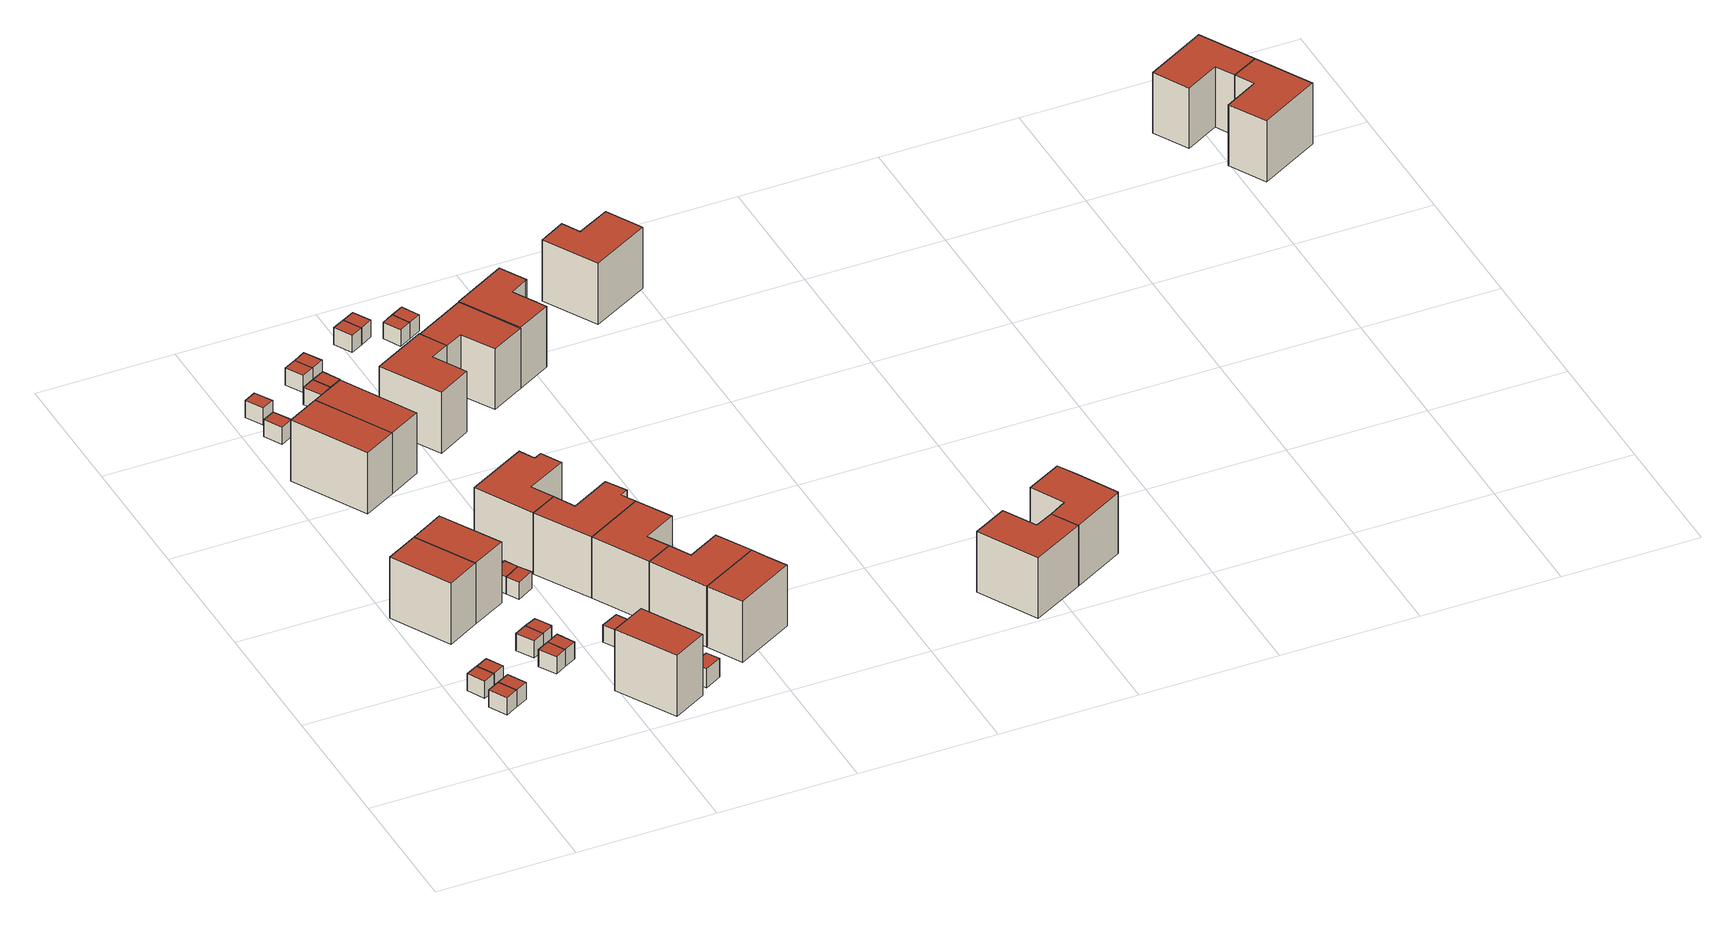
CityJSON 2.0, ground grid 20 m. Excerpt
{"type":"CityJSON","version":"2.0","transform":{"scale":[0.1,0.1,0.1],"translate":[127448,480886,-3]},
"CityObjects":{
"building1":{"type":"Building","attributes":{"b3_dak_type":"multiple horizontal","b3_h_dak_50p":0.61,"b3_h_dak_70p":0.63,"b3_h_dak_max":0.69,"b3_h_dak_min":0.51,"b3_h_maaiveld":-2.11,"b3_kas_warenhuis":false,"b3_mutatie_ahn3_ahn4":true,"b3_reconstructie_onvolledig":false,"b3_rmse_lod12":0.0415,"b3_rmse_lod13":0.0415,"b3_rmse_lod22":0.0357,"b3_val3dity_lod12":"[]","b3_val3dity_lod13":"[]","b3_val3dity_lod22":"[]","b3_volume_lod12":16.26,"b3_volume_lod13":16.26,"b3_volume_lod22":16.18,"geconstateerd":false,"oorspronkelijkbouwjaar":2018,"status":"Pand in gebruik"},"children":["building1-1"]},
"building1-1":{"type":"BuildingPart","parents":["building1"],"geometry":[{"type":"Solid","lod":"1.2","boundaries":[[[[0,1,2,3]],[[4,1,0,5]],[[5,0,3,6]],[[7,2,1,4]],[[6,3,2,7]],[[6,7,4,5]]]],"semantics":{"surfaces":[{"type":"GroundSurface"},{"type":"WallSurface","on_footprint_edge":true},{"type":"RoofSurface"}],"values":[[0,1,1,1,1,2]]}}]},
"building2":{"type":"Building","attributes":{"b3_dak_type":"multiple horizontal","b3_h_dak_50p":0.61,"b3_h_dak_70p":0.63,"b3_h_dak_max":0.7,"b3_h_dak_min":0.54,"b3_h_maaiveld":-2.13,"b3_kas_warenhuis":false,"b3_mutatie_ahn3_ahn4":true,"b3_reconstructie_onvolledig":false,"b3_rmse_lod12":0.0404,"b3_rmse_lod13":0.0404,"b3_rmse_lod22":0.0337,"b3_val3dity_lod12":"[]","b3_val3dity_lod13":"[]","b3_val3dity_lod22":"[]","b3_volume_lod12":15.99,"b3_volume_lod13":15.99,"b3_volume_lod22":15.94,"geconstateerd":false,"oorspronkelijkbouwjaar":2018,"status":"Pand in gebruik"},"children":["building2-1"]},
"building2-1":{"type":"BuildingPart","parents":["building2"],"geometry":[{"type":"Solid","lod":"1.2","boundaries":[[[[8,9,10,11]],[[12,9,8,13]],[[14,10,9,12]],[[13,8,11,15]],[[15,11,10,14]],[[15,14,12,13]]]],"semantics":{"surfaces":[{"type":"GroundSurface"},{"type":"WallSurface","on_footprint_edge":true},{"type":"RoofSurface"}],"values":[[0,1,1,1,1,2]]}}]},
"building3":{"type":"Building","attributes":{"b3_dak_type":"multiple horizontal","b3_h_dak_50p":0.61,"b3_h_dak_70p":0.65,"b3_h_dak_max":0.7,"b3_h_dak_min":0.49,"b3_h_maaiveld":-2.13,"b3_kas_warenhuis":false,"b3_mutatie_ahn3_ahn4":true,"b3_reconstructie_onvolledig":false,"b3_rmse_lod12":0.0399,"b3_rmse_lod13":0.0399,"b3_rmse_lod22":0.0324,"b3_val3dity_lod12":"[]","b3_val3dity_lod13":"[]","b3_val3dity_lod22":"[]","b3_volume_lod12":16.36,"b3_volume_lod13":16.36,"b3_volume_lod22":16.28,"geconstateerd":false,"oorspronkelijkbouwjaar":2018,"status":"Pand in gebruik"},"children":["building3-1"]},
"building3-1":{"type":"BuildingPart","parents":["building3"],"geometry":[{"type":"Solid","lod":"1.2","boundaries":[[[[16,0,3,17]],[[5,0,16,18]],[[18,16,17,19]],[[6,3,0,5]],[[19,17,3,6]],[[19,6,5,18]]]],"semantics":{"surfaces":[{"type":"GroundSurface"},{"type":"WallSurface","on_footprint_edge":true},{"type":"RoofSurface"}],"values":[[0,1,1,1,1,2]]}}]},
"building4":{"type":"Building","attributes":{"b3_dak_type":"multiple horizontal","b3_h_dak_50p":0.62,"b3_h_dak_70p":0.64,"b3_h_dak_max":0.7,"b3_h_dak_min":0.52,"b3_h_maaiveld":-2.13,"b3_kas_warenhuis":false,"b3_mutatie_ahn3_ahn4":true,"b3_reconstructie_onvolledig":false,"b3_rmse_lod12":0.0406,"b3_rmse_lod13":0.0406,"b3_rmse_lod22":0.0349,"b3_val3dity_lod12":"[]","b3_val3dity_lod13":"[]","b3_val3dity_lod22":"[]","b3_volume_lod12":16.08,"b3_volume_lod13":16.08,"b3_volume_lod22":16.02,"geconstateerd":false,"oorspronkelijkbouwjaar":2018,"status":"Pand in gebruik"},"children":["building4-1"]},
"building4-1":{"type":"BuildingPart","parents":["building4"],"geometry":[{"type":"Solid","lod":"1.2","boundaries":[[[[20,21,10,9]],[[14,10,21,22]],[[12,9,10,14]],[[23,20,9,12]],[[22,21,20,23]],[[22,23,12,14]]]],"semantics":{"surfaces":[{"type":"GroundSurface"},{"type":"WallSurface","on_footprint_edge":true},{"type":"RoofSurface"}],"values":[[0,1,1,1,1,2]]}}]},
"building5":{"type":"Building","attributes":{"b3_dak_type":"slanted","b3_h_dak_50p":7.05,"b3_h_dak_70p":7.19,"b3_h_dak_max":7.4,"b3_h_dak_min":3.93,"b3_h_maaiveld":-2.45,"b3_kas_warenhuis":false,"b3_mutatie_ahn3_ahn4":false,"b3_reconstructie_onvolledig":false,"b3_rmse_lod12":1.16,"b3_rmse_lod13":0.153,"b3_rmse_lod22":0.115,"b3_val3dity_lod12":"[]","b3_val3dity_lod13":"[]","b3_val3dity_lod22":"[]","b3_volume_lod12":509.53,"b3_volume_lod13":486.54,"b3_volume_lod22":482.27,"geconstateerd":false,"oorspronkelijkbouwjaar":2018,"status":"Pand in gebruik"},"children":["building5-1"]},
"building5-1":{"type":"BuildingPart","parents":["building5"],"geometry":[{"type":"Solid","lod":"1.2","boundaries":[[[[24,25,26,27]],[[28,25,24,29]],[[29,24,27,30]],[[31,26,25,28]],[[30,27,26,31]],[[30,31,28,29]]]],"semantics":{"surfaces":[{"type":"GroundSurface"},{"type":"WallSurface","on_footprint_edge":true},{"type":"RoofSurface"}],"values":[[0,1,1,1,1,2]]}}]},
"building6":{"type":"Building","attributes":{"b3_dak_type":"multiple horizontal","b3_h_dak_50p":0.6,"b3_h_dak_70p":0.63,"b3_h_dak_max":0.71,"b3_h_dak_min":0.53,"b3_h_maaiveld":-2.12,"b3_kas_warenhuis":false,"b3_mutatie_ahn3_ahn4":true,"b3_reconstructie_onvolledig":false,"b3_rmse_lod12":0.037,"b3_rmse_lod13":0.037,"b3_rmse_lod22":0.0318,"b3_val3dity_lod12":"[]","b3_val3dity_lod13":"[]","b3_val3dity_lod22":"[]","b3_volume_lod12":16.29,"b3_volume_lod13":16.29,"b3_volume_lod22":16.22,"geconstateerd":false,"oorspronkelijkbouwjaar":2018,"status":"Pand in gebruik"},"children":["building6-1"]},
"building6-1":{"type":"BuildingPart","parents":["building6"],"geometry":[{"type":"Solid","lod":"1.2","boundaries":[[[[32,33,34,35]],[[36,33,32,37]],[[38,34,33,36]],[[37,32,35,39]],[[39,35,34,38]],[[39,38,36,37]]]],"semantics":{"surfaces":[{"type":"GroundSurface"},{"type":"WallSurface","on_footprint_edge":true},{"type":"RoofSurface"}],"values":[[0,1,1,1,1,2]]}}]},
"building7":{"type":"Building","attributes":{"b3_dak_type":"multiple horizontal","b3_h_dak_50p":0.6,"b3_h_dak_70p":0.62,"b3_h_dak_max":0.71,"b3_h_dak_min":0.49,"b3_h_maaiveld":-2.13,"b3_kas_warenhuis":false,"b3_mutatie_ahn3_ahn4":true,"b3_reconstructie_onvolledig":false,"b3_rmse_lod12":0.0428,"b3_rmse_lod13":0.0428,"b3_rmse_lod22":0.0397,"b3_val3dity_lod12":"[]","b3_val3dity_lod13":"[]","b3_val3dity_lod22":"[]","b3_volume_lod12":15.98,"b3_volume_lod13":15.98,"b3_volume_lod22":15.89,"geconstateerd":false,"oorspronkelijkbouwjaar":2018,"status":"Pand in gebruik"},"children":["building7-1"]},
"building7-1":{"type":"BuildingPart","parents":["building7"],"geometry":[{"type":"Solid","lod":"1.2","boundaries":[[[[40,41,42,43]],[[44,41,40,45]],[[46,42,41,44]],[[45,40,43,47]],[[47,43,42,46]],[[47,46,44,45]]]],"semantics":{"surfaces":[{"type":"GroundSurface"},{"type":"WallSurface","on_footprint_edge":true},{"type":"RoofSurface"}],"values":[[0,1,1,1,1,2]]}}]},
"building8":{"type":"Building","attributes":{"b3_dak_type":"multiple horizontal","b3_h_dak_50p":7.12,"b3_h_dak_70p":7.23,"b3_h_dak_max":7.41,"b3_h_dak_min":6.9,"b3_h_maaiveld":-2.46,"b3_kas_warenhuis":false,"b3_mutatie_ahn3_ahn4":true,"b3_reconstructie_onvolledig":false,"b3_rmse_lod12":0.138,"b3_rmse_lod13":0.138,"b3_rmse_lod22":0.119,"b3_val3dity_lod12":"[]","b3_val3dity_lod13":"[]","b3_val3dity_lod22":"[]","b3_volume_lod12":534.98,"b3_volume_lod13":534.98,"b3_volume_lod22":531.24,"geconstateerd":false,"oorspronkelijkbouwjaar":2018,"status":"Pand in gebruik"},"children":["building8-1"]},
"building8-1":{"type":"BuildingPart","parents":["building8"],"geometry":[{"type":"Solid","lod":"1.2","boundaries":[[[[27,48,49,24]],[[50,48,27,30]],[[51,49,48,50]],[[30,27,24,29]],[[29,24,49,51]],[[29,51,50,30]]]],"semantics":{"surfaces":[{"type":"GroundSurface"},{"type":"WallSurface","on_footprint_edge":true},{"type":"RoofSurface"}],"values":[[0,1,1,1,1,2]]}}]},
"building9":{"type":"Building","attributes":{"b3_dak_type":"multiple horizontal","b3_h_dak_50p":0.61,"b3_h_dak_70p":0.64,"b3_h_dak_max":0.69,"b3_h_dak_min":0.54,"b3_h_maaiveld":-2.13,"b3_kas_warenhuis":false,"b3_mutatie_ahn3_ahn4":true,"b3_reconstructie_onvolledig":false,"b3_rmse_lod12":0.0366,"b3_rmse_lod13":0.0366,"b3_rmse_lod22":0.0318,"b3_val3dity_lod12":"[]","b3_val3dity_lod13":"[]","b3_val3dity_lod22":"[]","b3_volume_lod12":16.28,"b3_volume_lod13":16.28,"b3_volume_lod22":16.24,"geconstateerd":false,"oorspronkelijkbouwjaar":2018,"status":"Pand in gebruik"},"children":["building9-1"]},
"building9-1":{"type":"BuildingPart","parents":["building9"],"geometry":[{"type":"Solid","lod":"1.2","boundaries":[[[[33,52,53,34]],[[54,52,33,36]],[[55,53,52,54]],[[36,33,34,38]],[[38,34,53,55]],[[38,55,54,36]]]],"semantics":{"surfaces":[{"type":"GroundSurface"},{"type":"WallSurface","on_footprint_edge":true},{"type":"RoofSurface"}],"values":[[0,1,1,1,1,2]]}}]},
"building10":{"type":"Building","attributes":{"b3_dak_type":"multiple horizontal","b3_h_dak_50p":0.62,"b3_h_dak_70p":0.65,"b3_h_dak_max":0.7,"b3_h_dak_min":0.54,"b3_h_maaiveld":-2.14,"b3_kas_warenhuis":false,"b3_mutatie_ahn3_ahn4":true,"b3_reconstructie_onvolledig":false,"b3_rmse_lod12":0.0432,"b3_rmse_lod13":0.0432,"b3_rmse_lod22":0.038,"b3_val3dity_lod12":"[]","b3_val3dity_lod13":"[]","b3_val3dity_lod22":"[]","b3_volume_lod12":16.06,"b3_volume_lod13":16.06,"b3_volume_lod22":15.98,"geconstateerd":false,"oorspronkelijkbouwjaar":2018,"status":"Pand in gebruik"},"children":["building10-1"]},
"building10-1":{"type":"BuildingPart","parents":["building10"],"geometry":[{"type":"Solid","lod":"1.2","boundaries":[[[[56,57,58,42,41,59]],[[60,56,59,61]],[[46,42,58,62]],[[62,58,57,63]],[[61,59,41,44]],[[44,41,42,46]],[[63,57,56,60]],[[63,60,61,44,46,62]]]],"semantics":{"surfaces":[{"type":"GroundSurface"},{"type":"WallSurface","on_footprint_edge":true},{"type":"RoofSurface"}],"values":[[0,1,1,1,1,1,1,2]]}}]},
"building11":{"type":"Building","attributes":{"b3_dak_type":"slanted","b3_h_dak_50p":7.05,"b3_h_dak_70p":7.2,"b3_h_dak_max":7.4,"b3_h_dak_min":1.11,"b3_h_maaiveld":-2.49,"b3_kas_warenhuis":false,"b3_mutatie_ahn3_ahn4":true,"b3_reconstructie_onvolledig":false,"b3_rmse_lod12":2.42,"b3_rmse_lod13":0.174,"b3_rmse_lod22":0.158,"b3_val3dity_lod12":"[]","b3_val3dity_lod13":"[]","b3_val3dity_lod22":"[]","b3_volume_lod12":641.61,"b3_volume_lod13":573.27,"b3_volume_lod22":567.04,"geconstateerd":false,"oorspronkelijkbouwjaar":2018,"status":"Pand in gebruik"},"children":["building11-1"]},
"building11-1":{"type":"BuildingPart","parents":["building11"],"geometry":[{"type":"Solid","lod":"1.2","boundaries":[[[[64,65,66,67]],[[68,65,64,69]],[[69,64,67,70]],[[71,66,65,68]],[[70,67,66,71]],[[70,71,68,69]]]],"semantics":{"surfaces":[{"type":"GroundSurface"},{"type":"WallSurface","on_footprint_edge":true},{"type":"RoofSurface"}],"values":[[0,1,1,1,1,2]]}}]},
"building12":{"type":"Building","attributes":{"b3_dak_type":"multiple horizontal","b3_h_dak_50p":7.13,"b3_h_dak_70p":7.23,"b3_h_dak_max":7.41,"b3_h_dak_min":6.92,"b3_h_maaiveld":-2.46,"b3_kas_warenhuis":false,"b3_mutatie_ahn3_ahn4":true,"b3_reconstructie_onvolledig":false,"b3_rmse_lod12":0.131,"b3_rmse_lod13":0.131,"b3_rmse_lod22":0.111,"b3_val3dity_lod12":"[]","b3_val3dity_lod13":"[]","b3_val3dity_lod22":"[]","b3_volume_lod12":536.05,"b3_volume_lod13":536.05,"b3_volume_lod22":532.44,"geconstateerd":false,"oorspronkelijkbouwjaar":2018,"status":"Pand in gebruik"},"children":["building12-1"]},
"building12-1":{"type":"BuildingPart","parents":["building12"],"geometry":[{"type":"Solid","lod":"1.2","boundaries":[[[[72,73,74,75]],[[76,73,72,77]],[[77,72,75,78]],[[79,74,73,76]],[[78,75,74,79]],[[78,79,76,77]]]],"semantics":{"surfaces":[{"type":"GroundSurface"},{"type":"WallSurface","on_footprint_edge":true},{"type":"RoofSurface"}],"values":[[0,1,1,1,1,2]]}}]},
"building13":{"type":"Building","attributes":{"b3_dak_type":"multiple horizontal","b3_h_dak_50p":0.62,"b3_h_dak_70p":0.64,"b3_h_dak_max":0.72,"b3_h_dak_min":0.55,"b3_h_maaiveld":-2.09,"b3_kas_warenhuis":false,"b3_mutatie_ahn3_ahn4":true,"b3_reconstructie_onvolledig":false,"b3_rmse_lod12":0.0398,"b3_rmse_lod13":0.0398,"b3_rmse_lod22":0.0325,"b3_val3dity_lod12":"[]","b3_val3dity_lod13":"[]","b3_val3dity_lod22":"[]","b3_volume_lod12":16.19,"b3_volume_lod13":16.19,"b3_volume_lod22":16.14,"geconstateerd":false,"oorspronkelijkbouwjaar":2018,"status":"Pand in gebruik"},"children":["building13-1"]},
"building13-1":{"type":"BuildingPart","parents":["building13"],"geometry":[{"type":"Solid","lod":"1.2","boundaries":[[[[80,81,82,83]],[[84,82,81,85]],[[86,83,82,84]],[[87,80,83,86]],[[85,81,80,87]],[[85,87,86,84]]]],"semantics":{"surfaces":[{"type":"GroundSurface"},{"type":"WallSurface","on_footprint_edge":true},{"type":"RoofSurface"}],"values":[[0,1,1,1,1,2]]}}]},
"building14":{"type":"Building","attributes":{"b3_dak_type":"multiple horizontal","b3_h_dak_50p":0.62,"b3_h_dak_70p":0.64,"b3_h_dak_max":0.71,"b3_h_dak_min":0.54,"b3_h_maaiveld":-2.13,"b3_kas_warenhuis":false,"b3_mutatie_ahn3_ahn4":true,"b3_reconstructie_onvolledig":false,"b3_rmse_lod12":0.0359,"b3_rmse_lod13":0.0359,"b3_rmse_lod22":0.0312,"b3_val3dity_lod12":"[]","b3_val3dity_lod13":"[]","b3_val3dity_lod22":"[]","b3_volume_lod12":16.24,"b3_volume_lod13":16.24,"b3_volume_lod22":16.22,"geconstateerd":false,"oorspronkelijkbouwjaar":2018,"status":"Pand in gebruik"},"children":["building14-1"]},
"building14-1":{"type":"BuildingPart","parents":["building14"],"geometry":[{"type":"Solid","lod":"1.2","boundaries":[[[[88,89,90,91]],[[92,89,88,93]],[[93,88,91,94]],[[95,90,89,92]],[[94,91,90,95]],[[94,95,92,93]]]],"semantics":{"surfaces":[{"type":"GroundSurface"},{"type":"WallSurface","on_footprint_edge":true},{"type":"RoofSurface"}],"values":[[0,1,1,1,1,2]]}}]},
"building15":{"type":"Building","attributes":{"b3_dak_type":"multiple horizontal","b3_h_dak_50p":0.61,"b3_h_dak_70p":0.64,"b3_h_dak_max":0.7,"b3_h_dak_min":0.54,"b3_h_maaiveld":-2.12,"b3_kas_warenhuis":false,"b3_mutatie_ahn3_ahn4":false,"b3_reconstructie_onvolledig":false,"b3_rmse_lod12":0.043,"b3_rmse_lod13":0.043,"b3_rmse_lod22":0.0366,"b3_val3dity_lod12":"[]","b3_val3dity_lod13":"[]","b3_val3dity_lod22":"[]","b3_volume_lod12":16.38,"b3_volume_lod13":16.38,"b3_volume_lod22":16.31,"geconstateerd":false,"oorspronkelijkbouwjaar":2018,"status":"Pand in gebruik"},"children":["building15-1"]},
"building15-1":{"type":"BuildingPart","parents":["building15"],"geometry":[{"type":"Solid","lod":"1.2","boundaries":[[[[82,81,96,97]],[[85,81,82,84]],[[98,96,81,85]],[[84,82,97,99]],[[99,97,96,98]],[[99,98,85,84]]]],"semantics":{"surfaces":[{"type":"GroundSurface"},{"type":"WallSurface","on_footprint_edge":true},{"type":"RoofSurface"}],"values":[[0,1,1,1,1,2]]}}]},
"building16":{"type":"Building","attributes":{"b3_dak_type":"multiple horizontal","b3_h_dak_50p":0.61,"b3_h_dak_70p":0.63,"b3_h_dak_max":0.73,"b3_h_dak_min":0.56,"b3_h_maaiveld":-2.1,"b3_kas_warenhuis":false,"b3_mutatie_ahn3_ahn4":true,"b3_reconstructie_onvolledig":false,"b3_rmse_lod12":0.0374,"b3_rmse_lod13":0.0374,"b3_rmse_lod22":0.0347,"b3_val3dity_lod12":"[]","b3_val3dity_lod13":"[]","b3_val3dity_lod22":"[]","b3_volume_lod12":16.15,"b3_volume_lod13":16.15,"b3_volume_lod22":16.12,"geconstateerd":false,"oorspronkelijkbouwjaar":2018,"status":"Pand in gebruik"},"children":["building16-1"]},
"building16-1":{"type":"BuildingPart","parents":["building16"],"geometry":[{"type":"Solid","lod":"1.2","boundaries":[[[[100,101,102,103]],[[104,102,101,105]],[[106,103,102,104]],[[107,100,103,106]],[[105,101,100,107]],[[105,107,106,104]]]],"semantics":{"surfaces":[{"type":"GroundSurface"},{"type":"WallSurface","on_footprint_edge":true},{"type":"RoofSurface"}],"values":[[0,1,1,1,1,2]]}}]},
"building17":{"type":"Building","attributes":{"b3_dak_type":"multiple horizontal","b3_h_dak_50p":0.62,"b3_h_dak_70p":0.65,"b3_h_dak_max":0.72,"b3_h_dak_min":0.54,"b3_h_maaiveld":-2.11,"b3_kas_warenhuis":false,"b3_mutatie_ahn3_ahn4":true,"b3_reconstructie_onvolledig":false,"b3_rmse_lod12":0.0428,"b3_rmse_lod13":0.0428,"b3_rmse_lod22":0.0362,"b3_val3dity_lod12":"[]","b3_val3dity_lod13":"[]","b3_val3dity_lod22":"[]","b3_volume_lod12":16.17,"b3_volume_lod13":16.17,"b3_volume_lod22":16.11,"geconstateerd":false,"oorspronkelijkbouwjaar":2018,"status":"Pand in gebruik"},"children":["building17-1"]},
"building17-1":{"type":"BuildingPart","parents":["building17"],"geometry":[{"type":"Solid","lod":"1.2","boundaries":[[[[108,109,110,111]],[[112,108,111,113]],[[113,111,110,114]],[[114,110,109,115]],[[115,109,108,112]],[[115,112,113,114]]]],"semantics":{"surfaces":[{"type":"GroundSurface"},{"type":"WallSurface","on_footprint_edge":true},{"type":"RoofSurface"}],"values":[[0,1,1,1,1,2]]}}]},
"building18":{"type":"Building","attributes":{"b3_dak_type":"multiple horizontal","b3_h_dak_50p":0.61,"b3_h_dak_70p":0.63,"b3_h_dak_max":0.7,"b3_h_dak_min":0.49,"b3_h_maaiveld":-2.09,"b3_kas_warenhuis":false,"b3_mutatie_ahn3_ahn4":true,"b3_reconstructie_onvolledig":false,"b3_rmse_lod12":0.0387,"b3_rmse_lod13":0.0387,"b3_rmse_lod22":0.0368,"b3_val3dity_lod12":"[]","b3_val3dity_lod13":"[]","b3_val3dity_lod22":"[]","b3_volume_lod12":15.98,"b3_volume_lod13":15.98,"b3_volume_lod22":15.92,"geconstateerd":false,"oorspronkelijkbouwjaar":2018,"status":"Pand in gebruik"},"children":["building18-1"]},
"building18-1":{"type":"BuildingPart","parents":["building18"],"geometry":[{"type":"Solid","lod":"1.2","boundaries":[[[[116,117,108,111]],[[118,117,116,119]],[[119,116,111,113]],[[112,108,117,118]],[[113,111,108,112]],[[113,112,118,119]]]],"semantics":{"surfaces":[{"type":"GroundSurface"},{"type":"WallSurface","on_footprint_edge":true},{"type":"RoofSurface"}],"values":[[0,1,1,1,1,2]]}}]},
"building19":{"type":"Building","attributes":{"b3_dak_type":"multiple horizontal","b3_h_dak_50p":7.07,"b3_h_dak_70p":7.18,"b3_h_dak_max":7.38,"b3_h_dak_min":1.11,"b3_h_maaiveld":-2.48,"b3_kas_warenhuis":false,"b3_mutatie_ahn3_ahn4":true,"b3_reconstructie_onvolledig":false,"b3_rmse_lod12":2.07,"b3_rmse_lod13":0.145,"b3_rmse_lod22":0.117,"b3_val3dity_lod12":"[]","b3_val3dity_lod13":"[]","b3_val3dity_lod22":"[]","b3_volume_lod12":636.48,"b3_volume_lod13":580.34,"b3_volume_lod22":574.99,"geconstateerd":false,"oorspronkelijkbouwjaar":2018,"status":"Pand in gebruik"},"children":["building19-1"]},
"building19-1":{"type":"BuildingPart","parents":["building19"],"geometry":[{"type":"Solid","lod":"1.2","boundaries":[[[[67,120,121,64]],[[122,120,67,70]],[[123,121,120,122]],[[70,67,64,69]],[[69,64,121,123]],[[69,123,122,70]]]],"semantics":{"surfaces":[{"type":"GroundSurface"},{"type":"WallSurface","on_footprint_edge":true},{"type":"RoofSurface"}],"values":[[0,1,1,1,1,2]]}}]},
"building20":{"type":"Building","attributes":{"b3_dak_type":"multiple horizontal","b3_h_dak_50p":0.63,"b3_h_dak_70p":0.65,"b3_h_dak_max":0.7,"b3_h_dak_min":0.51,"b3_h_maaiveld":-2.44,"b3_kas_warenhuis":false,"b3_mutatie_ahn3_ahn4":true,"b3_reconstructie_onvolledig":false,"b3_rmse_lod12":0.0361,"b3_rmse_lod13":0.0361,"b3_rmse_lod22":0.0356,"b3_val3dity_lod12":"[]","b3_val3dity_lod13":"[]","b3_val3dity_lod22":"[]","b3_volume_lod12":18.8,"b3_volume_lod13":18.8,"b3_volume_lod22":18.77,"geconstateerd":false,"oorspronkelijkbouwjaar":2018,"status":"Pand in gebruik"},"children":["building20-1"]},
"building20-1":{"type":"BuildingPart","parents":["building20"],"geometry":[{"type":"Solid","lod":"1.2","boundaries":[[[[124,125,126,127]],[[128,125,124,129]],[[130,126,125,128]],[[129,124,127,131]],[[131,127,126,130]],[[131,130,128,129]]]],"semantics":{"surfaces":[{"type":"GroundSurface"},{"type":"WallSurface","on_footprint_edge":true},{"type":"RoofSurface"}],"values":[[0,1,1,1,1,2]]}}]},
"building21":{"type":"Building","attributes":{"b3_dak_type":"multiple horizontal","b3_h_dak_50p":6.98,"b3_h_dak_70p":7.18,"b3_h_dak_max":7.39,"b3_h_dak_min":1.1,"b3_h_maaiveld":-2.52,"b3_kas_warenhuis":false,"b3_mutatie_ahn3_ahn4":true,"b3_reconstructie_onvolledig":false,"b3_rmse_lod12":3.23,"b3_rmse_lod13":1.04,"b3_rmse_lod22":0.716,"b3_val3dity_lod12":"[]","b3_val3dity_lod13":"[]","b3_val3dity_lod22":"[]","b3_volume_lod12":747.16,"b3_volume_lod13":636.33,"b3_volume_lod22":625.13,"geconstateerd":false,"oorspronkelijkbouwjaar":2018,"status":"Pand in gebruik"},"children":["building21-1"]},
"building21-1":{"type":"BuildingPart","parents":["building21"],"geometry":[{"type":"Solid","lod":"1.2","boundaries":[[[[132,133,134,135,136,137,138,139]],[[140,133,132,141]],[[141,132,139,142]],[[143,137,136,144]],[[145,138,137,143]],[[144,136,135,146]],[[146,135,134,147]],[[147,134,133,140]],[[142,139,138,145]],[[142,145,143,144,146,147,140,141]]]],"semantics":{"surfaces":[{"type":"GroundSurface"},{"type":"WallSurface","on_footprint_edge":true},{"type":"RoofSurface"}],"values":[[0,1,1,1,1,1,1,1,1,2]]}}]},
"building22":{"type":"Building","attributes":{"b3_dak_type":"multiple horizontal","b3_h_dak_50p":0.62,"b3_h_dak_70p":0.64,"b3_h_dak_max":0.72,"b3_h_dak_min":0.54,"b3_h_maaiveld":-2.12,"b3_kas_warenhuis":false,"b3_mutatie_ahn3_ahn4":true,"b3_reconstructie_onvolledig":false,"b3_rmse_lod12":0.0377,"b3_rmse_lod13":0.0377,"b3_rmse_lod22":0.0339,"b3_val3dity_lod12":"[]","b3_val3dity_lod13":"[]","b3_val3dity_lod22":"[]","b3_volume_lod12":16.27,"b3_volume_lod13":16.27,"b3_volume_lod22":16.23,"geconstateerd":false,"oorspronkelijkbouwjaar":2018,"status":"Pand in gebruik"},"children":["building22-1"]},
"building22-1":{"type":"BuildingPart","parents":["building22"],"geometry":[{"type":"Solid","lod":"1.2","boundaries":[[[[148,149,150,151]],[[152,149,148,153]],[[154,150,149,152]],[[153,148,151,155]],[[155,151,150,154]],[[155,154,152,153]]]],"semantics":{"surfaces":[{"type":"GroundSurface"},{"type":"WallSurface","on_footprint_edge":true},{"type":"RoofSurface"}],"values":[[0,1,1,1,1,2]]}}]},
"building23":{"type":"Building","attributes":{"b3_dak_type":"multiple horizontal","b3_h_dak_50p":0.62,"b3_h_dak_70p":0.64,"b3_h_dak_max":0.69,"b3_h_dak_min":0.45,"b3_h_maaiveld":-2.09,"b3_kas_warenhuis":false,"b3_mutatie_ahn3_ahn4":true,"b3_reconstructie_onvolledig":false,"b3_rmse_lod12":0.038,"b3_rmse_lod13":0.038,"b3_rmse_lod22":0.0356,"b3_val3dity_lod12":"[]","b3_val3dity_lod13":"[]","b3_val3dity_lod22":"[]","b3_volume_lod12":16.07,"b3_volume_lod13":16.07,"b3_volume_lod22":16.02,"geconstateerd":false,"oorspronkelijkbouwjaar":2018,"status":"Pand in gebruik"},"children":["building23-1"]},
"building23-1":{"type":"BuildingPart","parents":["building23"],"geometry":[{"type":"Solid","lod":"1.2","boundaries":[[[[156,157,158,159]],[[160,157,156,161]],[[161,156,159,162]],[[163,158,157,160]],[[162,159,158,163]],[[162,163,160,161]]]],"semantics":{"surfaces":[{"type":"GroundSurface"},{"type":"WallSurface","on_footprint_edge":true},{"type":"RoofSurface"}],"values":[[0,1,1,1,1,2]]}}]},
"building24":{"type":"Building","attributes":{"b3_dak_type":"slanted","b3_h_dak_50p":7.08,"b3_h_dak_70p":7.24,"b3_h_dak_max":7.43,"b3_h_dak_min":1.09,"b3_h_maaiveld":-2.53,"b3_kas_warenhuis":false,"b3_mutatie_ahn3_ahn4":false,"b3_reconstructie_onvolledig":false,"b3_rmse_lod12":2.87,"b3_rmse_lod13":0.237,"b3_rmse_lod22":0.175,"b3_val3dity_lod12":"[]","b3_val3dity_lod13":"[]","b3_val3dity_lod22":"[]","b3_volume_lod12":726.72,"b3_volume_lod13":631.78,"b3_volume_lod22":621.91,"geconstateerd":false,"oorspronkelijkbouwjaar":2018,"status":"Pand in gebruik"},"children":["building24-1"]},
"building24-1":{"type":"BuildingPart","parents":["building24"],"geometry":[{"type":"Solid","lod":"1.2","boundaries":[[[[164,165,133,132,166,167,168,169]],[[170,165,164,171]],[[172,167,166,173]],[[174,168,167,172]],[[173,166,132,141]],[[141,132,133,140]],[[140,133,165,170]],[[175,169,168,174]],[[171,164,169,175]],[[171,175,174,172,173,141,140,170]]]],"semantics":{"surfaces":[{"type":"GroundSurface"},{"type":"WallSurface","on_footprint_edge":true},{"type":"RoofSurface"}],"values":[[0,1,1,1,1,1,1,1,1,2]]}}]},
"building25":{"type":"Building","attributes":{"b3_dak_type":"multiple horizontal","b3_h_dak_50p":0.61,"b3_h_dak_70p":0.63,"b3_h_dak_max":0.71,"b3_h_dak_min":0.55,"b3_h_maaiveld":-2.12,"b3_kas_warenhuis":false,"b3_mutatie_ahn3_ahn4":true,"b3_reconstructie_onvolledig":false,"b3_rmse_lod12":0.0325,"b3_rmse_lod13":0.0325,"b3_rmse_lod22":0.0285,"b3_val3dity_lod12":"[]","b3_val3dity_lod13":"[]","b3_val3dity_lod22":"[]","b3_volume_lod12":16.27,"b3_volume_lod13":16.27,"b3_volume_lod22":16.23,"geconstateerd":false,"oorspronkelijkbouwjaar":2018,"status":"Pand in gebruik"},"children":["building25-1"]},
"building25-1":{"type":"BuildingPart","parents":["building25"],"geometry":[{"type":"Solid","lod":"1.2","boundaries":[[[[149,176,177,150]],[[178,176,149,152]],[[179,177,176,178]],[[152,149,150,154]],[[154,150,177,179]],[[154,179,178,152]]]],"semantics":{"surfaces":[{"type":"GroundSurface"},{"type":"WallSurface","on_footprint_edge":true},{"type":"RoofSurface"}],"values":[[0,1,1,1,1,2]]}}]},
"building26":{"type":"Building","attributes":{"b3_dak_type":"multiple horizontal","b3_h_dak_50p":0.62,"b3_h_dak_70p":0.64,"b3_h_dak_max":0.72,"b3_h_dak_min":0.54,"b3_h_maaiveld":-2.09,"b3_kas_warenhuis":false,"b3_mutatie_ahn3_ahn4":true,"b3_reconstructie_onvolledig":false,"b3_rmse_lod12":0.0356,"b3_rmse_lod13":0.0356,"b3_rmse_lod22":0.0338,"b3_val3dity_lod12":"[]","b3_val3dity_lod13":"[]","b3_val3dity_lod22":"[]","b3_volume_lod12":16.09,"b3_volume_lod13":16.09,"b3_volume_lod22":16.07,"geconstateerd":false,"oorspronkelijkbouwjaar":2018,"status":"Pand in gebruik"},"children":["building26-1"]},
"building26-1":{"type":"BuildingPart","parents":["building26"],"geometry":[{"type":"Solid","lod":"1.2","boundaries":[[[[156,159,180,181]],[[161,156,181,182]],[[182,181,180,183]],[[183,180,159,162]],[[162,159,156,161]],[[162,161,182,183]]]],"semantics":{"surfaces":[{"type":"GroundSurface"},{"type":"WallSurface","on_footprint_edge":true},{"type":"RoofSurface"}],"values":[[0,1,1,1,1,2]]}}]},
"building27":{"type":"Building","attributes":{"b3_dak_type":"multiple horizontal","b3_h_dak_50p":6.97,"b3_h_dak_70p":7.18,"b3_h_dak_max":7.36,"b3_h_dak_min":1.14,"b3_h_maaiveld":-2.51,"b3_kas_warenhuis":false,"b3_mutatie_ahn3_ahn4":true,"b3_reconstructie_onvolledig":false,"b3_rmse_lod12":3.19,"b3_rmse_lod13":0.971,"b3_rmse_lod22":0.686,"b3_val3dity_lod12":"[]","b3_val3dity_lod13":"[]","b3_val3dity_lod22":"[]","b3_volume_lod12":682.69,"b3_volume_lod13":591.97,"b3_volume_lod22":583.49,"geconstateerd":false,"oorspronkelijkbouwjaar":2018,"status":"Pand in gebruik"},"children":["building27-1"]},
"building27-1":{"type":"BuildingPart","parents":["building27"],"geometry":[{"type":"Solid","lod":"1.2","boundaries":[[[[165,164,184,185,186,187]],[[188,186,185,189]],[[190,187,186,188]],[[171,164,165,170]],[[191,184,164,171]],[[189,185,184,191]],[[170,165,187,190]],[[170,190,188,189,191,171]]]],"semantics":{"surfaces":[{"type":"GroundSurface"},{"type":"WallSurface","on_footprint_edge":true},{"type":"RoofSurface"}],"values":[[0,1,1,1,1,1,1,2]]}}]},
"building28":{"type":"Building","attributes":{"b3_dak_type":"multiple horizontal","b3_h_dak_50p":7.01,"b3_h_dak_70p":7.2,"b3_h_dak_max":7.39,"b3_h_dak_min":1.07,"b3_h_maaiveld":-2.5,"b3_kas_warenhuis":false,"b3_mutatie_ahn3_ahn4":true,"b3_reconstructie_onvolledig":false,"b3_rmse_lod12":2.92,"b3_rmse_lod13":1.01,"b3_rmse_lod22":0.624,"b3_val3dity_lod12":"[]","b3_val3dity_lod13":"[]","b3_val3dity_lod22":"[]","b3_volume_lod12":684.13,"b3_volume_lod13":599.22,"b3_volume_lod22":587.74,"geconstateerd":false,"oorspronkelijkbouwjaar":2018,"status":"Pand in gebruik"},"children":["building28-1"]},
"building28-1":{"type":"BuildingPart","parents":["building28"],"geometry":[{"type":"Solid","lod":"1.2","boundaries":[[[[192,187,186,193,194,195]],[[196,193,186,188]],[[197,194,193,196]],[[190,187,192,198]],[[188,186,187,190]],[[198,192,195,199]],[[199,195,194,197]],[[199,197,196,188,190,198]]]],"semantics":{"surfaces":[{"type":"GroundSurface"},{"type":"WallSurface","on_footprint_edge":true},{"type":"RoofSurface"}],"values":[[0,1,1,1,1,1,1,2]]}}]},
"building29":{"type":"Building","attributes":{"b3_dak_type":"multiple horizontal","b3_h_dak_50p":7.02,"b3_h_dak_70p":7.21,"b3_h_dak_max":7.4,"b3_h_dak_min":1.06,"b3_h_maaiveld":-2.5,"b3_kas_warenhuis":false,"b3_mutatie_ahn3_ahn4":false,"b3_reconstructie_onvolledig":false,"b3_rmse_lod12":2.92,"b3_rmse_lod13":1.13,"b3_rmse_lod22":0.779,"b3_val3dity_lod12":"[]","b3_val3dity_lod13":"[]","b3_val3dity_lod22":"[]","b3_volume_lod12":667.93,"b3_volume_lod13":593.78,"b3_volume_lod22":586.27,"geconstateerd":false,"oorspronkelijkbouwjaar":2018,"status":"Pand in gebruik"},"children":["building29-1"]},
"building29-1":{"type":"BuildingPart","parents":["building29"],"geometry":[{"type":"Solid","lod":"1.2","boundaries":[[[[200,201,202,203,204,205]],[[206,204,203,207]],[[208,205,204,206]],[[209,201,200,210]],[[211,202,201,209]],[[207,203,202,211]],[[210,200,205,208]],[[210,208,206,207,211,209]]]],"semantics":{"surfaces":[{"type":"GroundSurface"},{"type":"WallSurface","on_footprint_edge":true},{"type":"RoofSurface"}],"values":[[0,1,1,1,1,1,1,2]]}}]},
"building30":{"type":"Building","attributes":{"b3_dak_type":"multiple horizontal","b3_h_dak_50p":7.03,"b3_h_dak_70p":7.21,"b3_h_dak_max":7.4,"b3_h_dak_min":3.98,"b3_h_maaiveld":-2.53,"b3_kas_warenhuis":false,"b3_mutatie_ahn3_ahn4":true,"b3_reconstructie_onvolledig":false,"b3_rmse_lod12":1.41,"b3_rmse_lod13":1.41,"b3_rmse_lod22":0.923,"b3_val3dity_lod12":"[]","b3_val3dity_lod13":"[]","b3_val3dity_lod22":"[]","b3_volume_lod12":536.27,"b3_volume_lod13":536.27,"b3_volume_lod22":521.3,"geconstateerd":false,"oorspronkelijkbouwjaar":2018,"status":"Pand in gebruik"},"children":["building30-1"]},
"building30-1":{"type":"BuildingPart","parents":["building30"],"geometry":[{"type":"Solid","lod":"1.2","boundaries":[[[[212,192,195,213,214]],[[198,192,212,215]],[[199,195,192,198]],[[216,213,195,199]],[[215,212,214,217]],[[217,214,213,216]],[[217,216,199,198,215]]]],"semantics":{"surfaces":[{"type":"GroundSurface"},{"type":"WallSurface","on_footprint_edge":true},{"type":"RoofSurface"}],"values":[[0,1,1,1,1,1,2]]}}]},
"building31":{"type":"Building","attributes":{"b3_dak_type":"multiple horizontal","b3_h_dak_50p":0.61,"b3_h_dak_70p":0.64,"b3_h_dak_max":0.71,"b3_h_dak_min":0.55,"b3_h_maaiveld":-2.07,"b3_kas_warenhuis":false,"b3_mutatie_ahn3_ahn4":true,"b3_reconstructie_onvolledig":false,"b3_rmse_lod12":0.0337,"b3_rmse_lod13":0.0337,"b3_rmse_lod22":0.032,"b3_val3dity_lod12":"[]","b3_val3dity_lod13":"[]","b3_val3dity_lod22":"[]","b3_volume_lod12":15.89,"b3_volume_lod13":15.89,"b3_volume_lod22":15.86,"geconstateerd":false,"oorspronkelijkbouwjaar":2018,"status":"Pand in gebruik"},"children":["building31-1"]},
"building31-1":{"type":"BuildingPart","parents":["building31"],"geometry":[{"type":"Solid","lod":"1.2","boundaries":[[[[218,219,220,221]],[[222,219,218,223]],[[224,220,219,222]],[[223,218,221,225]],[[225,221,220,224]],[[225,224,222,223]]]],"semantics":{"surfaces":[{"type":"GroundSurface"},{"type":"WallSurface","on_footprint_edge":true},{"type":"RoofSurface"}],"values":[[0,1,1,1,1,2]]}}]},
"building32":{"type":"Building","attributes":{"b3_dak_type":"multiple horizontal","b3_h_dak_50p":0.61,"b3_h_dak_70p":0.63,"b3_h_dak_max":0.72,"b3_h_dak_min":0.54,"b3_h_maaiveld":-2.06,"b3_kas_warenhuis":false,"b3_mutatie_ahn3_ahn4":true,"b3_reconstructie_onvolledig":false,"b3_rmse_lod12":0.0371,"b3_rmse_lod13":0.0371,"b3_rmse_lod22":0.0326,"b3_val3dity_lod12":"[]","b3_val3dity_lod13":"[]","b3_val3dity_lod22":"[]","b3_volume_lod12":15.92,"b3_volume_lod13":15.92,"b3_volume_lod22":15.87,"geconstateerd":false,"oorspronkelijkbouwjaar":2018,"status":"Pand in gebruik"},"children":["building32-1"]},
"building32-1":{"type":"BuildingPart","parents":["building32"],"geometry":[{"type":"Solid","lod":"1.2","boundaries":[[[[226,227,220,219]],[[224,220,227,228]],[[222,219,220,224]],[[229,226,219,222]],[[228,227,226,229]],[[228,229,222,224]]]],"semantics":{"surfaces":[{"type":"GroundSurface"},{"type":"WallSurface","on_footprint_edge":true},{"type":"RoofSurface"}],"values":[[0,1,1,1,1,2]]}}]},
"building33":{"type":"Building","attributes":{"b3_dak_type":"multiple horizontal","b3_h_dak_50p":7.04,"b3_h_dak_70p":7.12,"b3_h_dak_max":7.39,"b3_h_dak_min":1.13,"b3_h_maaiveld":-2.5,"b3_kas_warenhuis":false,"b3_mutatie_ahn3_ahn4":true,"b3_reconstructie_onvolledig":false,"b3_rmse_lod12":2.64,"b3_rmse_lod13":0.121,"b3_rmse_lod22":0.101,"b3_val3dity_lod12":"[]","b3_val3dity_lod13":"[]","b3_val3dity_lod22":"[]","b3_volume_lod12":662.99,"b3_volume_lod13":586.5,"b3_volume_lod22":582.83,"geconstateerd":false,"oorspronkelijkbouwjaar":2018,"status":"Pand in gebruik"},"children":["building33-1"]},
"building33-1":{"type":"BuildingPart","parents":["building33"],"geometry":[{"type":"Solid","lod":"1.2","boundaries":[[[[201,230,231,232,233,202]],[[234,230,201,235]],[[235,201,202,236]],[[236,202,233,237]],[[237,233,232,238]],[[238,232,231,239]],[[239,231,230,234]],[[239,234,235,236,237,238]]]],"semantics":{"surfaces":[{"type":"GroundSurface"},{"type":"WallSurface","on_footprint_edge":true},{"type":"RoofSurface"}],"values":[[0,1,1,1,1,1,1,2]]}}]},
"building34":{"type":"Building","attributes":{"b3_dak_type":"multiple horizontal","b3_h_dak_50p":0.62,"b3_h_dak_70p":0.64,"b3_h_dak_max":0.71,"b3_h_dak_min":0.39,"b3_h_maaiveld":-2.05,"b3_kas_warenhuis":false,"b3_mutatie_ahn3_ahn4":true,"b3_reconstructie_onvolledig":false,"b3_rmse_lod12":0.0408,"b3_rmse_lod13":0.0408,"b3_rmse_lod22":0.0364,"b3_val3dity_lod12":"[]","b3_val3dity_lod13":"[]","b3_val3dity_lod22":"[]","b3_volume_lod12":15.81,"b3_volume_lod13":15.81,"b3_volume_lod22":15.78,"geconstateerd":false,"oorspronkelijkbouwjaar":2018,"status":"Pand in gebruik"},"children":["building34-1"]},
"building34-1":{"type":"BuildingPart","parents":["building34"],"geometry":[{"type":"Solid","lod":"1.2","boundaries":[[[[240,241,242,243]],[[244,241,240,245]],[[246,242,241,244]],[[245,240,243,247]],[[247,243,242,246]],[[247,246,244,245]]]],"semantics":{"surfaces":[{"type":"GroundSurface"},{"type":"WallSurface","on_footprint_edge":true},{"type":"RoofSurface"}],"values":[[0,1,1,1,1,2]]}}]},
"building35":{"type":"Building","attributes":{"b3_dak_type":"multiple horizontal","b3_h_dak_50p":0.61,"b3_h_dak_70p":0.63,"b3_h_dak_max":0.71,"b3_h_dak_min":0.54,"b3_h_maaiveld":-2.05,"b3_kas_warenhuis":false,"b3_mutatie_ahn3_ahn4":true,"b3_reconstructie_onvolledig":false,"b3_rmse_lod12":0.0354,"b3_rmse_lod13":0.0354,"b3_rmse_lod22":0.0316,"b3_val3dity_lod12":"[]","b3_val3dity_lod13":"[]","b3_val3dity_lod22":"[]","b3_volume_lod12":15.82,"b3_volume_lod13":15.82,"b3_volume_lod22":15.78,"geconstateerd":false,"oorspronkelijkbouwjaar":2018,"status":"Pand in gebruik"},"children":["building35-1"]},
"building35-1":{"type":"BuildingPart","parents":["building35"],"geometry":[{"type":"Solid","lod":"1.2","boundaries":[[[[241,248,249,242]],[[250,248,241,244]],[[251,249,248,250]],[[244,241,242,246]],[[246,242,249,251]],[[246,251,250,244]]]],"semantics":{"surfaces":[{"type":"GroundSurface"},{"type":"WallSurface","on_footprint_edge":true},{"type":"RoofSurface"}],"values":[[0,1,1,1,1,2]]}}]},
"building36":{"type":"Building","attributes":{"b3_dak_type":"multiple horizontal","b3_h_dak_50p":6.97,"b3_h_dak_70p":7.16,"b3_h_dak_max":7.41,"b3_h_dak_min":1.07,"b3_h_maaiveld":-2.48,"b3_kas_warenhuis":false,"b3_mutatie_ahn3_ahn4":true,"b3_reconstructie_onvolledig":false,"b3_rmse_lod12":2.9,"b3_rmse_lod13":1.16,"b3_rmse_lod22":0.643,"b3_val3dity_lod12":"[]","b3_val3dity_lod13":"[]","b3_val3dity_lod22":"[]","b3_volume_lod12":672.36,"b3_volume_lod13":594.4,"b3_volume_lod22":578.8,"geconstateerd":false,"oorspronkelijkbouwjaar":2018,"status":"Pand in gebruik"},"children":["building36-1"]},
"building36-1":{"type":"BuildingPart","parents":["building36"],"geometry":[{"type":"Solid","lod":"1.2","boundaries":[[[[231,230,252,253,254,255,256]],[[257,253,252,258]],[[259,254,253,257]],[[260,256,255,261]],[[262,231,256,260]],[[258,252,230,263]],[[261,255,254,259]],[[263,230,231,262]],[[263,262,260,261,259,257,258]]]],"semantics":{"surfaces":[{"type":"GroundSurface"},{"type":"WallSurface","on_footprint_edge":true},{"type":"RoofSurface"}],"values":[[0,1,1,1,1,1,1,1,2]]}}]},
"building37":{"type":"Building","attributes":{"b3_dak_type":"multiple horizontal","b3_h_dak_50p":0.61,"b3_h_dak_70p":0.64,"b3_h_dak_max":0.71,"b3_h_dak_min":0.43,"b3_h_maaiveld":-2.11,"b3_kas_warenhuis":false,"b3_mutatie_ahn3_ahn4":true,"b3_reconstructie_onvolledig":false,"b3_rmse_lod12":0.0385,"b3_rmse_lod13":0.0385,"b3_rmse_lod22":0.0376,"b3_val3dity_lod12":"[]","b3_val3dity_lod13":"[]","b3_val3dity_lod22":"[]","b3_volume_lod12":16.77,"b3_volume_lod13":16.77,"b3_volume_lod22":16.73,"geconstateerd":false,"oorspronkelijkbouwjaar":2018,"status":"Pand in gebruik"},"children":["building37-1"]},
"building37-1":{"type":"BuildingPart","parents":["building37"],"geometry":[{"type":"Solid","lod":"1.2","boundaries":[[[[264,265,266,267]],[[268,264,267,269]],[[269,267,266,270]],[[270,266,265,271]],[[271,265,264,268]],[[271,268,269,270]]]],"semantics":{"surfaces":[{"type":"GroundSurface"},{"type":"WallSurface","on_footprint_edge":true},{"type":"RoofSurface"}],"values":[[0,1,1,1,1,2]]}}]},
"building38":{"type":"Building","attributes":{"b3_dak_type":"multiple horizontal","b3_h_dak_50p":7.01,"b3_h_dak_70p":7.18,"b3_h_dak_max":7.38,"b3_h_dak_min":1.15,"b3_h_maaiveld":-2.39,"b3_kas_warenhuis":false,"b3_mutatie_ahn3_ahn4":true,"b3_reconstructie_onvolledig":false,"b3_rmse_lod12":2.9,"b3_rmse_lod13":1,"b3_rmse_lod22":0.642,"b3_val3dity_lod12":"[]","b3_val3dity_lod13":"[]","b3_val3dity_lod22":"[]","b3_volume_lod12":658.45,"b3_volume_lod13":581.79,"b3_volume_lod22":571.06,"geconstateerd":false,"oorspronkelijkbouwjaar":2018,"status":"Pand in gebruik"},"children":["building38-1"]},
"building38-1":{"type":"BuildingPart","parents":["building38"],"geometry":[{"type":"Solid","lod":"1.2","boundaries":[[[[272,273,274,275,276,277]],[[278,276,275,279]],[[280,277,276,278]],[[281,273,272,282]],[[283,274,273,281]],[[279,275,274,283]],[[282,272,277,280]],[[282,280,278,279,283,281]]]],"semantics":{"surfaces":[{"type":"GroundSurface"},{"type":"WallSurface","on_footprint_edge":true},{"type":"RoofSurface"}],"values":[[0,1,1,1,1,1,1,2]]}}]},
"building39":{"type":"Building","attributes":{"b3_dak_type":"multiple horizontal","b3_h_dak_50p":7.04,"b3_h_dak_70p":7.2,"b3_h_dak_max":7.4,"b3_h_dak_min":1.1,"b3_h_maaiveld":-2.54,"b3_kas_warenhuis":false,"b3_mutatie_ahn3_ahn4":false,"b3_reconstructie_onvolledig":false,"b3_rmse_lod12":2.76,"b3_rmse_lod13":1.07,"b3_rmse_lod22":0.348,"b3_val3dity_lod12":"[]","b3_val3dity_lod13":"[]","b3_val3dity_lod22":"[]","b3_volume_lod12":691.13,"b3_volume_lod13":616.32,"b3_volume_lod22":596.8,"geconstateerd":false,"oorspronkelijkbouwjaar":2018,"status":"Pand in gebruik"},"children":["building39-1"]},
"building39-1":{"type":"BuildingPart","parents":["building39"],"geometry":[{"type":"Solid","lod":"1.2","boundaries":[[[[284,285,286,287,288,289,290]],[[291,287,286,292]],[[293,288,287,291]],[[294,285,284,295]],[[292,286,285,294]],[[295,284,290,296]],[[296,290,289,297]],[[297,289,288,293]],[[297,293,291,292,294,295,296]]]],"semantics":{"surfaces":[{"type":"GroundSurface"},{"type":"WallSurface","on_footprint_edge":true},{"type":"RoofSurface"}],"values":[[0,1,1,1,1,1,1,1,2]]}}]},
"building40":{"type":"Building","attributes":{"b3_dak_type":"multiple horizontal","b3_h_dak_50p":7.04,"b3_h_dak_70p":7.18,"b3_h_dak_max":7.38,"b3_h_dak_min":1.15,"b3_h_maaiveld":-2.43,"b3_kas_warenhuis":false,"b3_mutatie_ahn3_ahn4":true,"b3_reconstructie_onvolledig":false,"b3_rmse_lod12":2.86,"b3_rmse_lod13":1,"b3_rmse_lod22":0.583,"b3_val3dity_lod12":"[]","b3_val3dity_lod13":"[]","b3_val3dity_lod22":"[]","b3_volume_lod12":683.02,"b3_volume_lod13":605.09,"b3_volume_lod22":594.92,"geconstateerd":false,"oorspronkelijkbouwjaar":2018,"status":"Pand in gebruik"},"children":["building40-1"]},
"building40-1":{"type":"BuildingPart","parents":["building40"],"geometry":[{"type":"Solid","lod":"1.2","boundaries":[[[[298,299,277,276,300,301,302,303,304]],[[305,301,300,306]],[[307,302,301,305]],[[308,303,302,307]],[[309,299,298,310]],[[280,277,299,309]],[[311,304,303,308]],[[306,300,276,278]],[[278,276,277,280]],[[310,298,304,311]],[[310,311,308,307,305,306,278,280,309]]]],"semantics":{"surfaces":[{"type":"GroundSurface"},{"type":"WallSurface","on_footprint_edge":true},{"type":"RoofSurface"}],"values":[[0,1,1,1,1,1,1,1,1,1,2]]}}]},
"building41":{"type":"Building","attributes":{"b3_dak_type":"multiple horizontal","b3_h_dak_50p":6.99,"b3_h_dak_70p":7.07,"b3_h_dak_max":7.29,"b3_h_dak_min":-1.73,"b3_h_maaiveld":-2.54,"b3_kas_warenhuis":false,"b3_mutatie_ahn3_ahn4":false,"b3_reconstructie_onvolledig":false,"b3_rmse_lod12":2.76,"b3_rmse_lod13":0.843,"b3_rmse_lod22":0.843,"b3_val3dity_lod12":"[]","b3_val3dity_lod13":"[]","b3_val3dity_lod22":"[]","b3_volume_lod12":694.23,"b3_volume_lod13":619.55,"b3_volume_lod22":616.36,"geconstateerd":false,"oorspronkelijkbouwjaar":2010,"status":"Pand in gebruik"},"children":["building41-1"]},
"building41-1":{"type":"BuildingPart","parents":["building41"],"geometry":[{"type":"Solid","lod":"1.2","boundaries":[[[[312,313,314,315,316,317]],[[318,313,312,319]],[[319,312,317,320]],[[320,317,316,321]],[[321,316,315,322]],[[322,315,314,323]],[[323,314,313,318]],[[323,318,319,320,321,322]]]],"semantics":{"surfaces":[{"type":"GroundSurface"},{"type":"WallSurface","on_footprint_edge":true},{"type":"RoofSurface"}],"values":[[0,1,1,1,1,1,1,2]]}}]},
"building42":{"type":"Building","attributes":{"b3_dak_type":"multiple horizontal","b3_h_dak_50p":7,"b3_h_dak_70p":7.07,"b3_h_dak_max":7.3,"b3_h_dak_min":1.06,"b3_h_maaiveld":-2.57,"b3_kas_warenhuis":false,"b3_mutatie_ahn3_ahn4":false,"b3_reconstructie_onvolledig":false,"b3_rmse_lod12":2.18,"b3_rmse_lod13":0.107,"b3_rmse_lod22":0.0866,"b3_val3dity_lod12":"[]","b3_val3dity_lod13":"[]","b3_val3dity_lod22":"[]","b3_volume_lod12":726.12,"b3_volume_lod13":657.5,"b3_volume_lod22":654.39,"geconstateerd":false,"oorspronkelijkbouwjaar":2010,"status":"Pand in gebruik"},"children":["building42-1"]},
"building42-1":{"type":"BuildingPart","parents":["building42"],"geometry":[{"type":"Solid","lod":"1.2","boundaries":[[[[324,325,326,327,328,329]],[[330,325,324,323]],[[323,324,329,322]],[[322,329,328,331]],[[331,328,327,332]],[[332,327,326,333]],[[333,326,325,330]],[[333,330,323,322,331,332]]]],"semantics":{"surfaces":[{"type":"GroundSurface"},{"type":"WallSurface","on_footprint_edge":true},{"type":"RoofSurface"}],"values":[[0,1,1,1,1,1,1,2]]}}]}
},
"vertices":[
[64,112,9],[46,102,9],[32,128,9],[50,138,9],[46,102,36],[64,112,36],[50,138,36],[32,128,36],
[22,172,9],[40,181,9],[53,157,9],[35,147,9],[40,181,36],[22,172,36],[53,157,36],[35,147,36],
[82,122,9],[68,148,9],[82,122,36],[68,148,36],
[58,191,9],[71,167,9],[71,167,36],[58,191,36],
[96,303,5],[49,276,5],[2,362,5],[49,388,5],[49,276,102],[96,303,102],[49,388,102],[2,362,102],
[127,180,9],[145,190,9],[158,165,9],[141,155,9],[145,190,36],[127,180,36],[158,165,36],[141,155,36],
[116,224,9],[134,234,9],[148,209,9],[130,199,9],[134,234,36],[116,224,36],[148,209,36],[130,199,36],
[98,416,5],[146,330,5],[98,416,102],[146,330,102],
[163,200,9],[176,175,9],[163,200,36],[176,175,36],
[165,220,9],[163,219,9],[163,217,9],[152,243,9],[165,220,36],[152,243,36],[163,217,36],[163,219,36],
[121,605,5],[74,579,5],[15,686,5],[62,712,5],[74,579,102],[121,605,102],[62,712,102],[15,686,102],
[293,38,5],[244,10,5],[196,96,5],[246,123,5],[244,10,102],[293,38,102],[246,123,102],[196,96,102],
[171,373,9],[181,355,9],[157,340,9],[147,358,9],[157,340,36],[181,355,36],[147,358,36],[171,373,36],
[55,768,9],[37,758,9],[23,783,9],[41,793,9],[37,758,36],[55,768,36],[41,793,36],[23,783,36],
[192,337,9],[167,322,9],[192,337,36],[167,322,36],
[37,841,9],[51,816,9],[33,806,9],[19,831,9],[33,806,36],[51,816,36],[19,831,36],[37,841,36],
[235,175,9],[225,193,9],[250,206,9],[260,188,9],[235,175,36],[260,188,36],[250,206,36],[225,193,36],
[270,170,9],[245,157,9],[245,157,36],[270,170,36],
[110,738,5],[168,631,5],[110,738,102],[168,631,102],
[319,81,6],[329,63,6],[304,49,6],[294,68,6],[329,63,36],[319,81,36],[304,49,36],[294,68,36],
[249,391,5],[210,370,5],[165,452,5],[251,499,5],[263,477,5],[274,483,5],[290,453,5],[232,422,5],[210,370,102],[249,391,102],[232,422,102],[274,483,102],[263,477,102],[290,453,102],[251,499,102],[165,452,102],
[99,825,9],[117,835,9],[131,810,9],[113,800,9],[117,835,36],[99,825,36],[131,810,36],[113,800,36],
[128,858,9],[110,848,9],[96,873,9],[114,883,9],[110,848,36],[128,858,36],[114,883,36],[96,873,36],
[340,337,5],[255,290,5],[265,360,5],[323,392,5],[340,363,5],[329,357,5],[255,290,102],[340,337,102],[323,392,102],[265,360,102],[340,363,102],[329,357,102],
[136,845,9],[149,820,9],[136,845,36],[149,820,36],
[132,893,9],[146,868,9],[146,868,36],[132,893,36],
[368,287,5],[320,261,5],[337,231,5],[299,210,5],[337,231,102],[320,261,102],[299,210,102],[368,287,102],
[343,130,5],[354,200,5],[401,226,5],[429,177,5],[354,200,102],[401,226,102],[343,130,102],[429,177,102],
[168,743,5],[245,785,5],[266,747,5],[239,732,5],[265,685,5],[216,657,5],[265,685,102],[239,732,102],[216,657,102],[245,785,102],[168,743,102],[266,747,102],
[370,80,5],[438,159,5],[456,127,5],[370,80,102],[438,159,102],[456,127,102],
[190,926,9],[208,935,9],[222,910,9],[204,900,9],[208,935,36],[190,926,36],[222,910,36],[204,900,36],
[226,945,9],[240,920,9],[240,920,36],[226,945,36],
[321,827,5],[368,741,5],[319,714,5],[292,761,5],[321,827,101],[245,785,101],[266,747,101],[292,761,101],[319,714,101],[368,741,101],
[252,909,10],[270,919,10],[283,894,10],[265,884,10],[270,919,36],[252,909,36],[283,894,36],[265,884,36],
[288,929,10],[301,904,10],[288,929,36],[301,904,36],
[399,870,5],[420,832,5],[418,831,5],[392,816,5],[418,769,5],[420,832,102],[399,870,102],[418,831,102],[418,769,102],[392,816,102],[368,741,102],[321,827,102],
[424,850,9],[414,869,9],[439,883,9],[449,864,9],[424,850,36],[449,864,36],[439,883,36],[414,869,36],
[754,3,6],[707,89,6],[757,116,6],[783,69,6],[810,83,6],[831,45,6],[810,83,102],[783,69,102],[831,45,102],[707,89,102],[754,3,102],[757,116,102],
[518,824,5],[475,902,5],[513,923,5],[527,897,5],[575,923,5],[601,876,5],[603,871,5],[527,897,102],[513,923,102],[575,923,102],[475,902,102],[518,824,102],[603,871,102],[601,876,102],
[906,88,6],[907,87,6],[836,98,6],[810,146,6],[862,174,6],[878,145,6],[908,89,6],[810,146,102],[836,98,102],[862,174,102],[878,145,102],[907,87,102],[906,88,102],[908,89,102],
[1340,896,5],[1429,945,5],[1472,867,5],[1433,846,5],[1418,873,5],[1368,845,5],[1429,945,101],[1340,896,101],[1368,845,101],[1418,873,101],[1433,846,101],[1472,867,101],
[1472,867,4],[1516,787,4],[1427,738,4],[1398,791,4],[1448,819,4],[1433,846,4],[1516,787,101],[1448,819,101],[1398,791,101],[1427,738,101]
]}
